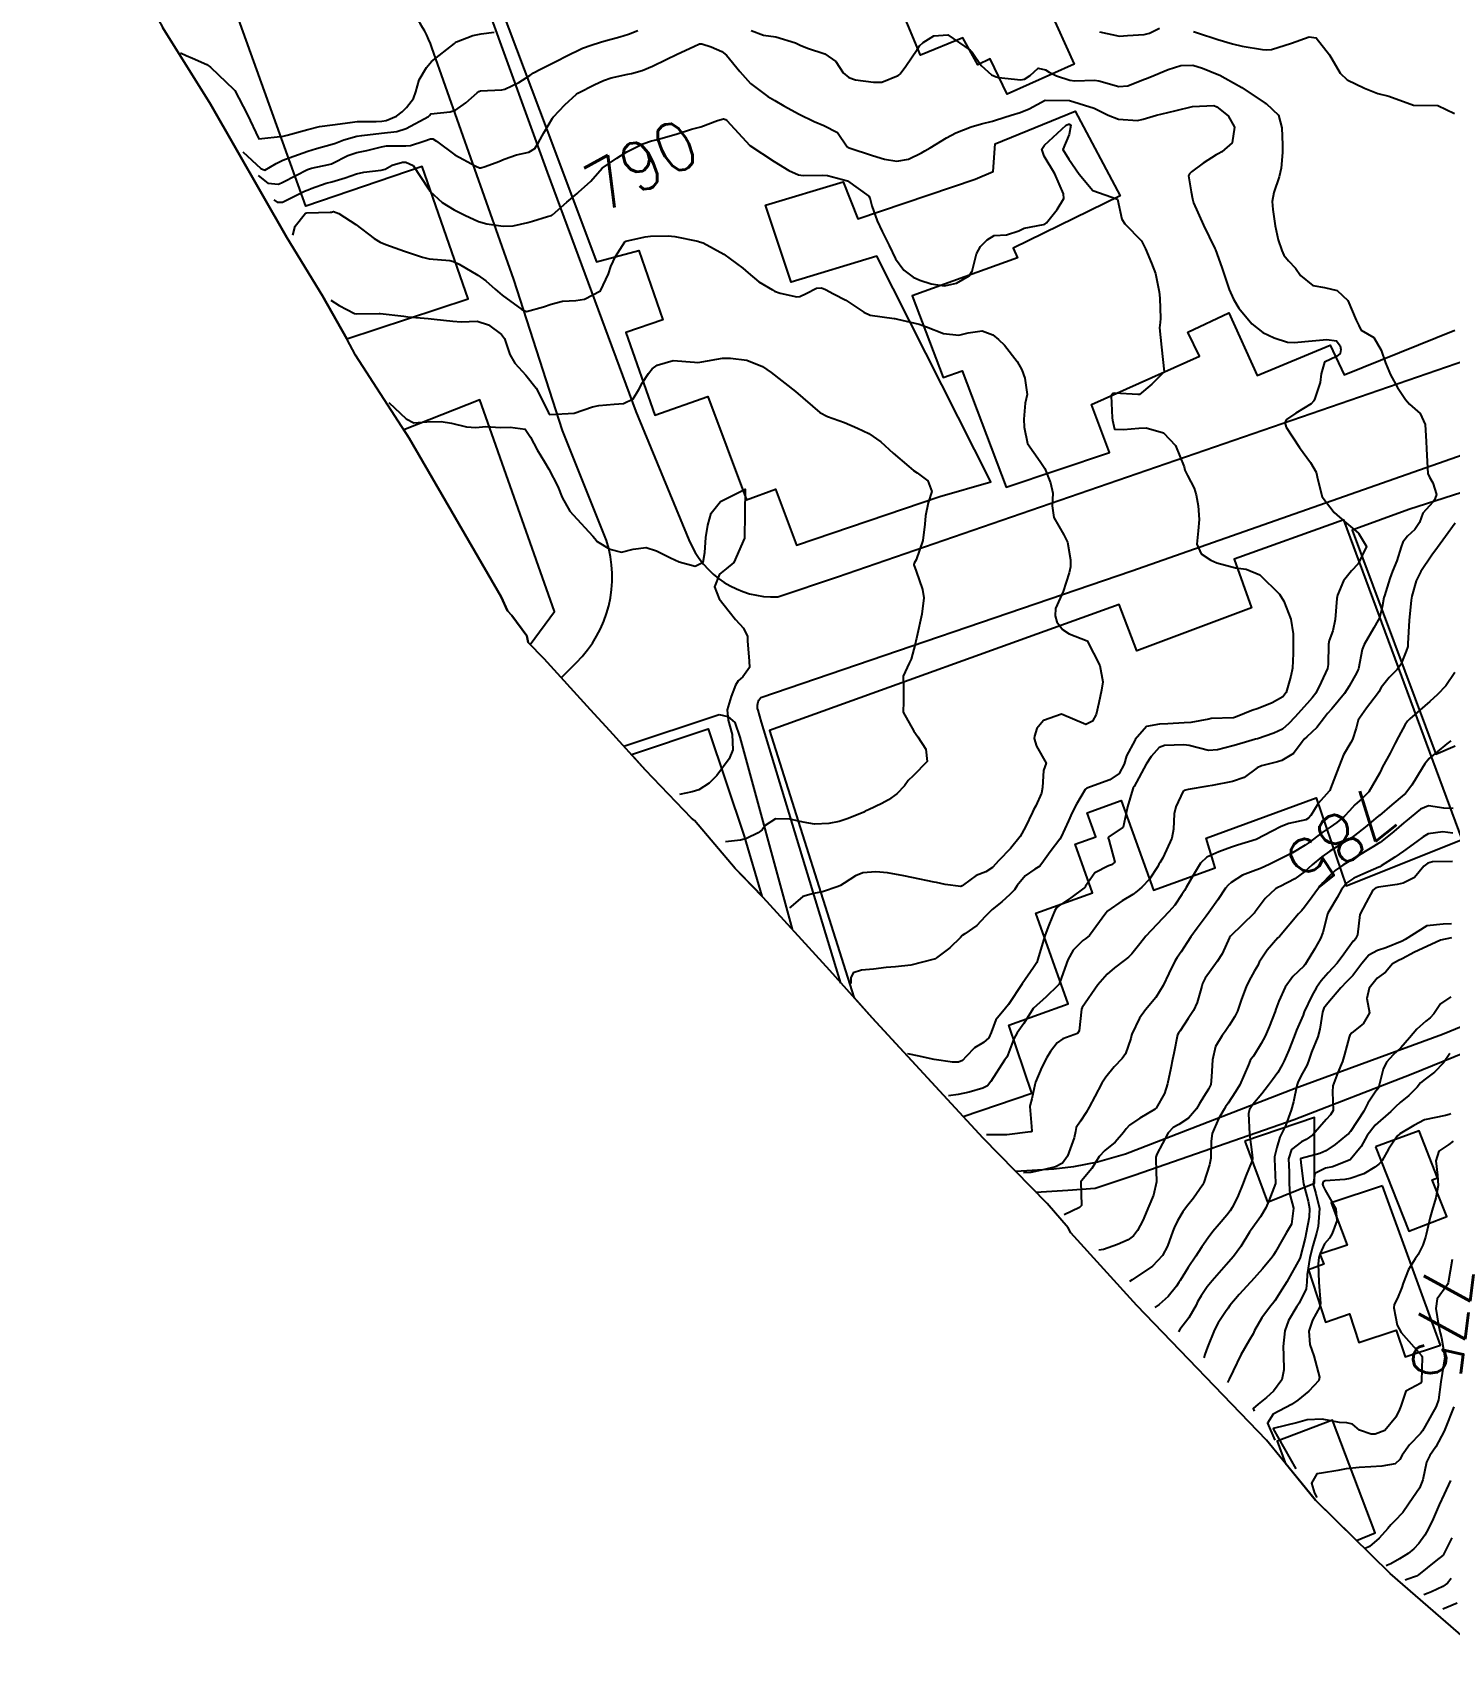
# Model space of a CAD drawing. Header units: metres. Extents: x 318500 to 325275, y 7408834 to 7428799.
# Drawn here: x 321972.3 to 322087.7, y 7421984.7 to 7422117.3 of the extents above; entities that cross this region are included whole.
import ezdxf
from ezdxf.enums import TextEntityAlignment as Align

# ---------------------------------------------------------------- set-up
doc = ezdxf.new("R2010")
doc.units = ezdxf.units.M
doc.header["$MEASUREMENT"] = 0
for name, color, linetype in [('Area', 45, 'Continuous'), ('Cotas', 45, 'Continuous'), ('Curvas de Nivel 1m', 11, 'Continuous'), ('Curvas de Nivel 5m', 15, 'Continuous'), ('Edificações', 30, 'Continuous'), ('Vias Primárias', 230, 'Continuous'), ('Vias Secundárias', 230, 'Continuous')]:
    doc.layers.add(name, color=color, linetype=linetype)
doc.styles.add('Style-STANDARD', font='STANDARD.shx')

msp = doc.modelspace()

# ---------------------------------------------------------------- linework, layer by layer
at = {"layer": 'Area'}
msp.add_lwpolyline([(322091.55, 7421984.24), (322082.87, 7421991.77), (322076.8, 7421997.75), (322072.81, 7422002.62), (322062.24, 7422013.59), (322056.87, 7422019.53), (322056.64, 7422019.93), (322054.94, 7422021.9), (322049.73, 7422027.23), (322040.68, 7422037.03), (322037.25, 7422040.89), (322031.25, 7422047.47), (322029.52, 7422049.2), (322026.22, 7422053.11), (322025.98, 7422053.31), (322022.22, 7422057.22), (322019.33, 7422060.44), (322017.73, 7422062.13), (322013.96, 7422066.31), (322012.67, 7422067.62), (322012.55, 7422068.16), (322011.33, 7422069.82), (322010.99, 7422070.21), (322010.47, 7422071.36), (322002.97, 7422084.29), (321998.6, 7422091.03), (321997.89, 7422092.36), (321995.9, 7422095.89), (321993.02, 7422100.62), (321986.79, 7422111.5), (321982.92, 7422117.71)], dxfattribs=at)
at = {"layer": 'Curvas de Nivel 1m', "flags": 128}
for points, elevation in [([(321984.36, 7422115.67), (321984.81, 7422115.47), (321985.32, 7422115.25), (321986.48, 7422114.72), (321986.8, 7422114.51), (321988.7, 7422112.69), (321988.77, 7422112.6), (321989.78, 7422110.68), (321990.72, 7422108.67), (321992.72, 7422108.89), (321993.04, 7422108.96), (321994.73, 7422109.44), (321995.66, 7422109.67), (321996.73, 7422109.81), (321998.18, 7422110.01), (321998.74, 7422110.07), (322000.28, 7422110.08), (322000.74, 7422110.1), (322001.1, 7422110.17), (322001.94, 7422110.52), (322002.39, 7422110.87), (322002.75, 7422111.21), (322003.32, 7422111.95), (322003.52, 7422112.5), (322003.8, 7422113.48), (322004.38, 7422114.49), (322004.8, 7422114.97), (322006.66, 7422116.45), (322006.75, 7422116.53), (322006.82, 7422116.58), (322008.17, 7422117.1), (322008.83, 7422117.22), (322009.9, 7422117.35)], 787), ([(321989.42, 7422107.62), (321990.89, 7422106.26), (321991.22, 7422106.12), (321992.15, 7422106.65), (321992.69, 7422106.93), (321993.2, 7422107.13), (321994.71, 7422107.67), (321995.43, 7422107.88), (321996.71, 7422108.23), (321996.98, 7422108.33), (321997.64, 7422108.58), (321998.72, 7422108.88), (321999.12, 7422108.95), (322000.73, 7422109.13), (322001.97, 7422109.27), (322002.73, 7422109.5), (322004.54, 7422110.48), (322004.64, 7422110.58), (322004.74, 7422110.71), (322006.32, 7422110.88), (322006.75, 7422111.01), (322007.59, 7422111.61), (322008.5, 7422112.43), (322008.66, 7422112.54), (322008.77, 7422112.58), (322010.51, 7422112.67), (322010.77, 7422112.73), (322011.91, 7422113.26), (322012.79, 7422113.84), (322013.11, 7422114.05), (322013.67, 7422114.36), (322014.81, 7422114.92), (322015.99, 7422115.51), (322016.82, 7422115.93), (322017.08, 7422116.05), (322017.8, 7422116.31), (322018.56, 7422116.56), (322018.82, 7422116.63), (322020.14, 7422116.97), (322020.83, 7422117.2), (322021.6, 7422117.5)], 788), ([(322030.84, 7422117.49), (322031.84, 7422117.12), (322032.83, 7422116.97), (322034.43, 7422116.48), (322034.82, 7422116.31), (322035.43, 7422116.07), (322036.82, 7422115.6), (322037.73, 7422114.97), (322038.32, 7422114.04), (322038.79, 7422113.67), (322039.34, 7422113.48), (322040.79, 7422113.29), (322041.48, 7422113.3), (322042.8, 7422113.83), (322042.88, 7422113.89), (322042.97, 7422113.98), (322043.43, 7422114.6), (322044.35, 7422115.96), (322044.54, 7422116.24), (322044.83, 7422116.51), (322045.72, 7422117.05), (322046.84, 7422117.14), (322048.67, 7422115.9), (322048.82, 7422115.72), (322049.57, 7422114.65), (322050.4, 7422113.88), (322050.8, 7422113.71), (322050.99, 7422113.67), (322052.79, 7422113.48), (322053.09, 7422113.54), (322053.55, 7422113.83), (322054.22, 7422114.42), (322054.8, 7422114.28), (322055.1, 7422114.11), (322055.71, 7422113.81), (322056.79, 7422113.44), (322057.19, 7422113.39), (322058.8, 7422113.45), (322059.16, 7422113.39), (322060.79, 7422112.93), (322061.51, 7422113), (322062.8, 7422113.51), (322062.95, 7422113.56), (322063.31, 7422113.7), (322064.81, 7422114.31), (322065.83, 7422114.65), (322066.81, 7422114.68), (322067.59, 7422114.43), (322068.8, 7422113.94), (322069.02, 7422113.85), (322069.45, 7422113.62), (322070.79, 7422112.84), (322072.71, 7422111.58), (322072.77, 7422111.54), (322073.79, 7422110.6), (322074.07, 7422109.56), (322074.11, 7422108.18), (322074.1, 7422107.56), (322073.99, 7422106.27), (322073.83, 7422105.56), (322073.41, 7422104.3), (322073.27, 7422103.57), (322073.32, 7422102.91), (322073.52, 7422101.57), (322073.76, 7422100.43), (322074.05, 7422099.56), (322074.23, 7422099.18), (322074.6, 7422098.74), (322075.17, 7422098.12), (322075.58, 7422097.54), (322076.58, 7422096.71), (322077.53, 7422096.56), (322078.57, 7422096.3), (322079.42, 7422095.49), (322080.12, 7422093.89), (322080.32, 7422093.47), (322080.38, 7422093.33), (322080.53, 7422093.09), (322081.54, 7422092.48), (322082.16, 7422091.45), (322082.49, 7422090.41), (322082.92, 7422089.44), (322083.49, 7422088.4), (322084.12, 7422087.42), (322084.45, 7422087.06), (322085.32, 7422086.29), (322085.74, 7422085.4), (322085.81, 7422084), (322085.84, 7422083.4), (322085.92, 7422081.85), (322085.94, 7422081.4), (322086.08, 7422081.11), (322086.36, 7422080.63), (322086.65, 7422079.69), (322086.56, 7422079.39), (322086.49, 7422079.25), (322086.35, 7422079.07), (322085.55, 7422078.18), (322085.26, 7422077.41), (322084.89, 7422076.83), (322084.3, 7422076.28), (322083.92, 7422075.8), (322083.79, 7422075.42), (322083.43, 7422074.28), (322083.07, 7422073.43), (322082.86, 7422072.84), (322082.41, 7422071.44), (322082.37, 7422071.3), (322082.23, 7422070.52), (322082, 7422069.65), (322081.91, 7422069.44), (322081.56, 7422068.81), (322080.76, 7422067.46), (322080.6, 7422067.05), (322080.29, 7422065.47), (322080.26, 7422065.37), (322080.16, 7422065.18), (322079.55, 7422064.07), (322079.17, 7422063.48), (322078.12, 7422062.23), (322077.77, 7422061.84), (322077.52, 7422061.51), (322076.91, 7422060.7), (322076.09, 7422059.94), (322075.87, 7422059.74), (322075.71, 7422059.53), (322075.02, 7422058.58), (322074.06, 7422058.01), (322073.7, 7422057.91), (322072.4, 7422057.57), (322072.05, 7422057.41), (322070.99, 7422056.64), (322070.04, 7422056.31), (322068.38, 7422055.98), (322068.03, 7422055.91), (322066.44, 7422055.65), (322066.1, 7422055.58), (322066.03, 7422055.5), (322065.42, 7422054.25), (322065.28, 7422053.67), (322065.24, 7422052.41), (322065.11, 7422051.67), (322064.36, 7422050.09), (322064.12, 7422049.68), (322064.05, 7422049.57), (322063.95, 7422049.38), (322063.29, 7422048.33), (322062.66, 7422047.7), (322062.26, 7422047.36), (322061.91, 7422047.09), (322061.05, 7422046.57), (322059.89, 7422045.77), (322059.87, 7422045.75), (322059.85, 7422045.73), (322059.73, 7422045.57), (322058.4, 7422043.75), (322058.1, 7422043.52), (322057.86, 7422043.35), (322057.06, 7422042.56), (322056.62, 7422041.78), (322055.98, 7422039.96), (322055.91, 7422039.79), (322055.81, 7422039.67), (322054.85, 7422038.75), (322053.79, 7422037.81), (322053.03, 7422036.57), (322052.51, 7422035.83), (322052.24, 7422035.34), (322051.73, 7422034.03), (322051.68, 7422033.89), (322051.65, 7422033.84), (322051.47, 7422033.58), (322050.36, 7422031.86), (322050.07, 7422031.5), (322049.7, 7422031.31), (322048.59, 7422030.99), (322047.69, 7422030.79), (322046.91, 7422030.68)], 788), ([(322059.21, 7422117.39), (322060.84, 7422117.04), (322061.49, 7422117.08), (322062.84, 7422117.18), (322063.27, 7422117.28), (322064.09, 7422117.69)], 787), ([(322066.85, 7422117.42), (322067.19, 7422117.31), (322068.84, 7422116.76), (322070.05, 7422116.4), (322070.83, 7422116.22), (322072.48, 7422115.94), (322072.83, 7422115.91), (322073.22, 7422115.96), (322074.84, 7422116.46), (322076.29, 7422116.97), (322076.84, 7422116.89), (322077.95, 7422115.51), (322078.81, 7422114.01), (322079.39, 7422113.49), (322080.79, 7422112.81), (322081.87, 7422112.37), (322082.78, 7422112.15), (322084.77, 7422111.42), (322086.77, 7422111.39), (322088.12, 7422110.73)], 787), ([(321990.68, 7422105.67), (321991.47, 7422105.05), (321992.33, 7422104.98), (321992.67, 7422105.14), (321993.74, 7422105.69), (321994.68, 7422106.16), (321995.01, 7422106.28), (321996.42, 7422106.59), (321996.64, 7422106.64), (321996.69, 7422106.66), (321997.97, 7422107.3), (321998.7, 7422107.55), (321999.52, 7422107.73), (322000.71, 7422108.03), (322001.14, 7422108.1), (322002.71, 7422108.11), (322003.09, 7422108.13), (322004.18, 7422108.49), (322004.72, 7422108.66), (322004.9, 7422108.66), (322005.19, 7422108.47), (322006.7, 7422107.36), (322008.4, 7422106.43), (322008.69, 7422106.31), (322008.81, 7422106.31), (322009.17, 7422106.42), (322010.27, 7422106.83), (322010.7, 7422107.02), (322011.72, 7422107.37), (322012.71, 7422107.57), (322013.2, 7422107.87), (322013.51, 7422108.36), (322013.93, 7422109.15), (322014.65, 7422110.35), (322014.69, 7422110.4), (322014.74, 7422110.47), (322015.66, 7422111.43), (322016.61, 7422112.32), (322016.7, 7422112.39), (322016.77, 7422112.43), (322018.03, 7422113.06), (322018.79, 7422113.42), (322019.44, 7422113.64), (322020.79, 7422113.93), (322021.07, 7422113.99), (322021.96, 7422114.25), (322022.8, 7422114.59), (322023.9, 7422115.13), (322024.81, 7422115.58), (322026.17, 7422116.2), (322026.62, 7422116.4), (322026.82, 7422116.41), (322027.57, 7422116.18), (322028.44, 7422115.79), (322028.81, 7422115.49), (322029.92, 7422114.15), (322030.79, 7422113.18), (322032.19, 7422112.12), (322032.77, 7422111.79), (322033.5, 7422111.36), (322034.75, 7422110.68), (322035.95, 7422110.07), (322036.74, 7422109.75), (322037.87, 7422109.18), (322038.64, 7422108.03), (322038.72, 7422107.97), (322038.81, 7422107.93), (322040.71, 7422107.32), (322041.68, 7422107.01), (322042.7, 7422106.84), (322043.66, 7422107.01), (322044.71, 7422107.52), (322044.98, 7422107.68), (322045.4, 7422107.94), (322046.73, 7422108.75), (322047.49, 7422109.16), (322048.74, 7422109.64), (322049.58, 7422109.89), (322050.49, 7422110.12), (322050.74, 7422110.19), (322052, 7422110.6), (322052.75, 7422110.82), (322053.47, 7422111.12), (322054.77, 7422111.82), (322056.77, 7422111.79), (322058.76, 7422111.17), (322059.9, 7422110.6), (322060.75, 7422110.26), (322062.29, 7422110.17), (322062.75, 7422110.26), (322063.86, 7422110.59), (322064.76, 7422110.81), (322065.44, 7422110.99), (322066.77, 7422111.31), (322068.51, 7422111.38), (322068.77, 7422111.28), (322069.68, 7422110.54), (322070.21, 7422109.61), (322070, 7422108.34), (322069.18, 7422107.62), (322068.88, 7422107.46), (322068.72, 7422107.36), (322067.66, 7422106.69), (322066.69, 7422105.97), (322066.53, 7422105.83), (322066.45, 7422105.66), (322066.68, 7422104.34), (322066.79, 7422103.78), (322066.8, 7422103.66), (322066.86, 7422103.46), (322067.68, 7422101.64), (322068.61, 7422099.73), (322068.65, 7422099.63), (322069.16, 7422098.18), (322069.35, 7422097.62), (322069.78, 7422096.4), (322070.11, 7422095.61), (322070.55, 7422094.86), (322071.62, 7422093.59), (322072.52, 7422092.9), (322073.42, 7422092.46), (322074.52, 7422092.1), (322075.05, 7422092.07), (322076.52, 7422092.21), (322077.72, 7422092.31), (322078.52, 7422092.2), (322078.8, 7422091.79), (322078.87, 7422091.49), (322078.81, 7422091.19), (322078.5, 7422090.94), (322077.54, 7422090.46), (322077.27, 7422089.51), (322077.18, 7422088.81), (322076.75, 7422087.52), (322076.66, 7422087.31), (322076.45, 7422087.07), (322075.21, 7422086.31), (322074.43, 7422085.79), (322074.3, 7422085.55), (322074.42, 7422085.18), (322075.5, 7422083.53), (322076.38, 7422082.3), (322076.86, 7422081.52), (322076.99, 7422080.88), (322077.34, 7422079.51), (322078.33, 7422078.21), (322079.15, 7422077.49), (322080.31, 7422076.55), (322080.95, 7422075.46), (322080.28, 7422074.03), (322079.74, 7422073.48), (322079.09, 7422072.65), (322078.58, 7422071.49), (322078.53, 7422071.2), (322078.41, 7422069.5), (322078.2, 7422068.59), (322077.91, 7422067.78), (322077.87, 7422067.5), (322077.83, 7422065.83), (322077.77, 7422065.5), (322077.26, 7422064.39), (322076.82, 7422063.51), (322076.53, 7422063.11), (322076.12, 7422062.66), (322075.11, 7422061.54), (322074.62, 7422061.02), (322074.1, 7422060.57), (322073.41, 7422060.24), (322072.08, 7422059.79), (322071.92, 7422059.74), (322071.38, 7422059.59), (322070.37, 7422059.3), (322070.07, 7422059.22), (322068.81, 7422058.88), (322068.07, 7422058.84), (322066.5, 7422059.23), (322066.07, 7422059.3), (322064.51, 7422059.24), (322064.07, 7422059.07), (322063.4, 7422058.35), (322063.01, 7422057.7), (322062.03, 7422055.9), (322061.95, 7422055.79), (322061.91, 7422055.71), (322061.49, 7422054.23), (322061.38, 7422053.72), (322061.13, 7422052.57), (322059.97, 7422051.79), (322059.94, 7422051.76), (322059.92, 7422051.73), (322059.92, 7422051.68), (322059.97, 7422051.54), (322060.46, 7422049.72), (322060.18, 7422049.5), (322059.95, 7422049.43), (322058.83, 7422048.85), (322058.06, 7422047.76), (322058, 7422047.67), (322057.92, 7422047.6), (322056.86, 7422046.82), (322055.9, 7422046.16), (322055.69, 7422046), (322055.57, 7422045.79), (322055.07, 7422044.6), (322054.78, 7422043.8), (322054.57, 7422043.1), (322054.19, 7422041.81), (322054.09, 7422041.55), (322053.83, 7422041.15), (322052.91, 7422039.82), (322051.79, 7422038.12), (322051.55, 7422037.84), (322050.76, 7422036.87), (322050.38, 7422035.86), (322050.2, 7422035.42), (322049.75, 7422035.02), (322049.02, 7422034.6), (322048.35, 7422033.88), (322048.05, 7422033.57), (322047.73, 7422033.44), (322047.24, 7422033.42), (322045.73, 7422033.64), (322044.38, 7422033.94), (322043.73, 7422034.08), (322043.57, 7422034.11)], 789), ([(321993.51, 7422100.83), (321993.69, 7422101.56), (321994.52, 7422102.61), (321994.64, 7422102.65), (321996.54, 7422102.69), (321996.64, 7422102.7), (321996.8, 7422102.74), (321997.24, 7422102.58), (321998.63, 7422101.69), (322000.13, 7422100.54), (322000.61, 7422100.25), (322001.08, 7422100.05), (322002.6, 7422099.52), (322004.06, 7422099.02), (322004.59, 7422098.9), (322006.28, 7422098.76), (322006.58, 7422098.68), (322007.04, 7422098.45), (322008.57, 7422097.55), (322009.23, 7422097.09), (322009.98, 7422096.41), (322010.55, 7422095.93), (322012.16, 7422094.75), (322012.53, 7422094.6), (322013.92, 7422094.98), (322014.54, 7422095.21), (322015.45, 7422095.43), (322016.55, 7422095.5), (322017.25, 7422095.61), (322018.56, 7422096.29), (322019.2, 7422097.66), (322019.4, 7422098.28), (322019.78, 7422099.09), (322020.55, 7422100.27), (322020.58, 7422100.3), (322020.61, 7422100.32), (322022.19, 7422100.68), (322022.62, 7422100.73), (322024.08, 7422100.76), (322024.62, 7422100.72), (322026.48, 7422100.32), (322026.61, 7422100.29), (322026.91, 7422100.19), (322028.6, 7422099.27), (322030.14, 7422098.14), (322030.58, 7422097.74), (322031.45, 7422097.01), (322032.56, 7422096.36), (322032.73, 7422096.27), (322033.2, 7422096.1), (322034.56, 7422095.8), (322034.8, 7422095.83), (322035.3, 7422096.07), (322036.14, 7422096.49), (322036.56, 7422096.52), (322036.88, 7422096.38), (322037.53, 7422096.05), (322038.55, 7422095.52), (322040.01, 7422094.54), (322040.53, 7422094.29), (322042.48, 7422094.03), (322042.53, 7422094.02), (322042.74, 7422093.98), (322044.52, 7422093.57), (322045.11, 7422093.35), (322046.51, 7422092.81), (322047.75, 7422092.67), (322048.52, 7422092.85), (322049.66, 7422093.02), (322050.52, 7422092.69), (322050.98, 7422092.33), (322051.47, 7422091.86), (322052.49, 7422090.53), (322052.88, 7422089.84), (322053.13, 7422089.17), (322053.32, 7422087.83), (322053.16, 7422087.12), (322053.05, 7422085.83), (322053.08, 7422085.18), (322053.34, 7422083.83), (322054.38, 7422082.37), (322054.76, 7422081.81), (322055.21, 7422080.65), (322055.41, 7422079.8), (322055.36, 7422078.77), (322055.48, 7422077.8), (322056.3, 7422076.4), (322056.6, 7422075.79), (322056.85, 7422074.36), (322056.85, 7422073.78), (322056.74, 7422073.31), (322056.24, 7422071.79), (322055.61, 7422070.41), (322055.59, 7422069.8), (322055.73, 7422069.32), (322056.2, 7422068.68), (322056.74, 7422068.33), (322058.19, 7422067.76), (322059.22, 7422065.75), (322059.47, 7422064.41), (322059.38, 7422063.75), (322059.15, 7422062.72), (322058.92, 7422061.75), (322058.64, 7422061.22), (322058.1, 7422060.94), (322056.11, 7422061.79), (322054.64, 7422061.27), (322054.09, 7422060.62), (322053.9, 7422060), (322053.89, 7422059.81), (322054.07, 7422059.18), (322054.86, 7422057.8), (322054.65, 7422057.2), (322054.55, 7422055.8), (322054.48, 7422055.35), (322054.01, 7422054.31), (322053.84, 7422053.98), (322053.76, 7422053.81), (322053.19, 7422052.62), (322052.75, 7422051.83), (322051.96, 7422050.85), (322051.01, 7422049.85), (322050.5, 7422049.3), (322049.94, 7422048.93), (322049.17, 7422048.64), (322048.12, 7422047.89), (322048.02, 7422047.79), (322047.92, 7422047.74), (322046.63, 7422047.91), (322045.92, 7422048.06), (322045.75, 7422048.1), (322043.93, 7422048.47), (322043.26, 7422048.62), (322041.93, 7422048.87), (322040.98, 7422048.94), (322039.93, 7422048.85), (322039.32, 7422048.62), (322038.4, 7422048.02), (322038.11, 7422047.83), (322037.92, 7422047.74), (322036.64, 7422047.31), (322035.91, 7422047.18), (322035.04, 7422046.92), (322034.05, 7422046.08), (322033.96, 7422046.01)], 791), ([(321996.58, 7422095.52), (321997.28, 7422095.09), (321998.53, 7422094.44), (321998.68, 7422094.4), (322000.53, 7422094.44), (322000.62, 7422094.44), (322002.53, 7422094.21), (322002.86, 7422094.17), (322004.52, 7422094.02), (322005.02, 7422093.97), (322006.52, 7422093.8), (322007.2, 7422093.76), (322008.52, 7422093.8), (322009.43, 7422093.5), (322010.5, 7422092.73), (322010.74, 7422092.4), (322011.18, 7422091.09), (322011.57, 7422090.38), (322012.47, 7422089.4), (322013.33, 7422088.36), (322014.23, 7422086.54), (322014.31, 7422086.35), (322014.42, 7422086.21), (322016.42, 7422086.32), (322017.91, 7422086.82), (322018.43, 7422086.93), (322019.67, 7422087.04), (322020.43, 7422087.11), (322021.22, 7422087.48), (322021.67, 7422088.25), (322021.94, 7422088.77), (322022.47, 7422089.54), (322022.78, 7422089.93), (322023.17, 7422090.23), (322024.48, 7422090.6), (322026.21, 7422090.47), (322026.48, 7422090.44), (322026.8, 7422090.5), (322028.49, 7422090.79), (322029.15, 7422090.81), (322030.49, 7422090.63), (322031.76, 7422090.12), (322032.47, 7422089.62), (322034.45, 7422088.08), (322036.42, 7422086.37), (322037.05, 7422086.04), (322038.42, 7422085.56), (322039.48, 7422085.08), (322040.41, 7422084.66), (322041.39, 7422083.99), (322042.39, 7422083.06), (322043.67, 7422081.96), (322044.06, 7422081.65), (322044.36, 7422081.45), (322045.22, 7422080.79), (322045.56, 7422079.93), (322045.26, 7422079.01), (322045.03, 7422077.94), (322044.99, 7422077.26), (322044.81, 7422075.94), (322044.27, 7422074.37), (322044.12, 7422074.1), (322044.08, 7422073.95), (322044.26, 7422073.43), (322044.8, 7422071.94), (322044.89, 7422071.28), (322044.73, 7422069.94), (322044.33, 7422068.09), (322044.29, 7422067.95), (322044.27, 7422067.87), (322044.18, 7422067.49), (322043.86, 7422066.26), (322043.69, 7422065.95), (322043.22, 7422064.89), (322043.25, 7422063.96), (322043.25, 7422062.82), (322043.21, 7422061.96), (322044.09, 7422060.4), (322044.42, 7422059.94), (322045.07, 7422058.93), (322045.16, 7422057.93), (322044.04, 7422056.77), (322043.61, 7422056.38), (322043.31, 7422055.96), (322042.7, 7422055.29), (322042.01, 7422054.8), (322041.48, 7422054.5), (322040.39, 7422053.99), (322040.13, 7422053.87), (322040, 7422053.81), (322038.72, 7422053.28), (322037.99, 7422053.04), (322037.15, 7422052.87), (322035.98, 7422052.83), (322035.06, 7422052.99), (322033.99, 7422053.24), (322032.82, 7422053.27), (322031.98, 7422052.71), (322031.72, 7422052.37), (322031.4, 7422052.12), (322030.44, 7422051.65), (322029.96, 7422051.52), (322028.73, 7422051.38)], 792), ([(322001.33, 7422087.18), (322002.74, 7422085.84), (322003.36, 7422085.54), (322004.41, 7422085.62), (322005.59, 7422085.64), (322006.41, 7422085.51), (322007.64, 7422085.2), (322008.41, 7422085.15), (322009.22, 7422085.23), (322010.41, 7422085.16), (322011.2, 7422085.18), (322012.41, 7422085.01), (322012.86, 7422084.37), (322013.41, 7422083.34), (322013.99, 7422082.35), (322014.36, 7422081.76), (322015.08, 7422080.34), (322015.44, 7422079.44), (322016.06, 7422078.32), (322016.32, 7422078.02), (322017.94, 7422076.3), (322018.09, 7422076.09), (322018.28, 7422075.87), (322019.32, 7422075.23), (322020.27, 7422075), (322021.23, 7422075.22), (322022.28, 7422075.37), (322023.13, 7422075.09), (322024.26, 7422074.54), (322024.97, 7422074.2), (322026.26, 7422073.86), (322026.93, 7422074.18), (322027.06, 7422074.97), (322027.14, 7422076.18), (322027.3, 7422077.18), (322027.57, 7422078.17), (322028.33, 7422079.13), (322030.34, 7422080.13), (322030.32, 7422078.13), (322030.29, 7422076.13), (322029.42, 7422074.14), (322028.79, 7422073.63), (322028.26, 7422073.19), (322027.84, 7422072.17), (322028.23, 7422071.19), (322029.03, 7422070.15), (322029.55, 7422069.49), (322030.2, 7422068.79), (322030.54, 7422068.13), (322030.54, 7422067.77), (322030.67, 7422066.12), (322030.69, 7422065.58), (322030.14, 7422064.82), (322029.77, 7422064.5), (322029.55, 7422064.14), (322029.2, 7422063.23), (322028.87, 7422062.15), (322028.96, 7422061.29), (322029.27, 7422060.14), (322029.33, 7422058.87), (322029.04, 7422058.15), (322028.04, 7422056.8), (322027.42, 7422056.17), (322026.57, 7422055.63), (322026.02, 7422055.45), (322024.98, 7422055.24)], 793), ([(322088.18, 7422077.36), (322087.4, 7422076.27), (322086.74, 7422075.38), (322086.28, 7422074.75), (322085.37, 7422073.4), (322085.01, 7422072.66), (322084.64, 7422071.41), (322084.58, 7422071.07), (322084.44, 7422069.42), (322084.32, 7422067.55), (322084.32, 7422067.42), (322084.31, 7422067.3), (322084.18, 7422066.91), (322083.75, 7422065.84), (322083.46, 7422065.43), (322082.81, 7422064.77), (322082.14, 7422063.95), (322081.95, 7422063.62), (322081.84, 7422063.44), (322080.95, 7422062.29), (322080.37, 7422061.47), (322080.28, 7422061.29), (322080.1, 7422060.65), (322079.82, 7422059.73), (322079.69, 7422059.48), (322079.07, 7422058.47), (322078.69, 7422057.49), (322078.03, 7422055.73), (322077.96, 7422055.57), (322077.91, 7422055.5), (322077.01, 7422054.51), (322076.42, 7422053.52), (322076.22, 7422053.3), (322076, 7422053.19), (322074.64, 7422052.89), (322073.99, 7422052.64), (322073.28, 7422052.26), (322071.97, 7422051.58), (322070.44, 7422051.12), (322069.96, 7422050.96), (322068.92, 7422050.58), (322067.95, 7422050.13), (322067.44, 7422049.64), (322066.87, 7422048.7), (322066.27, 7422047.65), (322066.13, 7422047.43), (322065.91, 7422047.09), (322065.33, 7422046.23), (322064.86, 7422045.67), (322063.88, 7422044.66), (322062.97, 7422043.69), (322062.48, 7422043.08), (322061.85, 7422042.27), (322061.57, 7422041.99), (322061.21, 7422041.72), (322060.43, 7422041.13), (322059.82, 7422040.61), (322059.08, 7422039.74), (322057.79, 7422037.89), (322057.74, 7422037.76), (322057.55, 7422035.98), (322057.4, 7422035.77), (322056.21, 7422035.32), (322055.75, 7422035.01), (322055.22, 7422034.31), (322054.92, 7422033.8), (322054.51, 7422033.02), (322053.99, 7422031.81), (322053.93, 7422031.59), (322053.69, 7422030.44), (322053.56, 7422029.94), (322053.54, 7422029.81), (322053.66, 7422028.2), (322053.68, 7422027.81), (322053.68, 7422027.78), (322053.65, 7422027.75), (322053.58, 7422027.74), (322051.65, 7422027.51), (322049.99, 7422027.52)], 787), ([(322088.16, 7422065.19), (322087.41, 7422064.1), (322086.75, 7422063.38), (322086.12, 7422062.82), (322084.49, 7422061.41), (322084.3, 7422061.23), (322084.1, 7422060.95), (322083.57, 7422059.94), (322083.3, 7422059.43), (322082.88, 7422058.62), (322082.24, 7422057.44), (322082.18, 7422057.31), (322082.05, 7422057), (322081.13, 7422055.45), (322080.58, 7422054.9), (322080.01, 7422054.39), (322079.57, 7422053.91), (322079.16, 7422053.48), (322078.53, 7422052.96), (322077.99, 7422052.59), (322077.34, 7422052.14), (322076.52, 7422051.51), (322076.21, 7422051.27), (322075.97, 7422051.1), (322074.93, 7422050.5), (322073.95, 7422050), (322073.07, 7422049.56), (322072.31, 7422049.2), (322071.94, 7422049.07), (322070.85, 7422048.67), (322069.93, 7422048.08), (322069.68, 7422047.85), (322069.48, 7422047.61), (322068.85, 7422046.67), (322068.1, 7422045.63), (322067.89, 7422045.34), (322067.16, 7422044.36), (322066.64, 7422043.64), (322066.34, 7422043.17), (322065.85, 7422042.42), (322065.53, 7422041.97), (322065.33, 7422041.66), (322064.84, 7422040.65), (322064.39, 7422039.67), (322063.8, 7422038.7), (322062.95, 7422037.69), (322062.46, 7422037.02), (322061.85, 7422035.71), (322061.82, 7422035.64), (322061.75, 7422035.36), (322061.33, 7422034.12), (322061.06, 7422033.72), (322060.41, 7422033.04), (322059.71, 7422032.22), (322059.4, 7422031.73), (322058.82, 7422030.62), (322058.36, 7422029.75), (322058.11, 7422029.32), (322057.66, 7422028.63), (322057.31, 7422028.11), (322057.24, 7422027.77), (322057.15, 7422027.27), (322056.59, 7422025.78), (322056.2, 7422025.2), (322055.62, 7422024.89), (322054.73, 7422024.68), (322053.61, 7422024.44), (322053.01, 7422024.41)], 786), ([(322088.01, 7422054.09), (322087.26, 7422054.12), (322086.01, 7422054.32), (322085.35, 7422054.06), (322084.58, 7422053.41), (322084.27, 7422053.15), (322083.99, 7422052.92), (322083.17, 7422052.24), (322082.21, 7422051.44), (322082.07, 7422051.33), (322081.97, 7422051.27), (322081.52, 7422051), (322079.96, 7422050.05), (322079.03, 7422049.48), (322078.4, 7422049.04), (322077.94, 7422048.61), (322077.39, 7422048.04), (322076.96, 7422047.51), (322076.53, 7422046.9), (322075.9, 7422046.05), (322075.65, 7422045.77), (322075.41, 7422045.53), (322073.87, 7422043.68), (322073.74, 7422043.55), (322072.85, 7422042.57), (322072.22, 7422041.57), (322072.09, 7422041.32), (322071.83, 7422040.87), (322071.36, 7422040.03), (322071.15, 7422039.58), (322070.77, 7422038.56), (322070.44, 7422037.59), (322070.24, 7422037.14), (322069.77, 7422036.42), (322069.43, 7422035.94), (322069.19, 7422035.61), (322068.66, 7422034.7), (322068.42, 7422033.62), (322068.34, 7422032.24), (322068.26, 7422031.62), (322068.09, 7422031.24), (322067.7, 7422030.64), (322067.31, 7422030.01), (322067.1, 7422029.64), (322066.46, 7422028.86), (322065.66, 7422028.36), (322065.21, 7422028.1), (322064.8, 7422027.66), (322063.88, 7422025.93), (322063.79, 7422025.68), (322063.8, 7422025.5), (322063.86, 7422023.68), (322063.59, 7422022.58), (322063.23, 7422021.69), (322062.73, 7422020.52), (322062.3, 7422019.7), (322061.98, 7422019.27), (322061.54, 7422018.96), (322060.68, 7422018.57), (322059.53, 7422018.17), (322059.16, 7422018.1)], 784), ([(322087.98, 7422052.1), (322087.16, 7422052.2), (322085.98, 7422052.03), (322085.58, 7422051.79), (322085.06, 7422051.4), (322083.96, 7422050.63), (322083.25, 7422050.13), (322082.16, 7422049.44), (322082.03, 7422049.36), (322081.95, 7422049.33), (322080.65, 7422048.75), (322079.93, 7422048.42), (322079.36, 7422048.04), (322078.91, 7422047.49), (322078.56, 7422046.84), (322077.89, 7422045.7), (322077.81, 7422045.58), (322077.78, 7422045.5), (322077.39, 7422043.99), (322077.2, 7422043.51), (322076.72, 7422042.65), (322076.03, 7422041.52), (322075.95, 7422041.4), (322075.84, 7422041.25), (322074.96, 7422040.4), (322074.32, 7422039.54), (322073.8, 7422038.39), (322073.58, 7422037.76), (322073.51, 7422037.55), (322073.03, 7422036.3), (322072.71, 7422035.56), (322072.38, 7422034.94), (322071.74, 7422033.93), (322071.58, 7422033.73), (322071.48, 7422033.57), (322071.35, 7422033.2), (322070.63, 7422031.59), (322070.29, 7422031), (322069.69, 7422030.1), (322069.48, 7422029.8), (322069.35, 7422029.6), (322068.89, 7422028.82), (322068.37, 7422027.62), (322068.29, 7422026.98), (322068.27, 7422025.62), (322068.17, 7422025.07), (322067.71, 7422023.63), (322067.6, 7422023.42), (322066.86, 7422022.36), (322066.29, 7422021.64), (322065.99, 7422021.23), (322065.56, 7422020.5), (322065.29, 7422019.92), (322065.19, 7422019.66), (322064.74, 7422018.45), (322064.33, 7422017.67), (322063.51, 7422016.81), (322061.87, 7422015.7), (322061.65, 7422015.56)], 783), ([(322087.95, 7422049.78), (322086.32, 7422049.75), (322085.95, 7422049.65), (322085.63, 7422049.39), (322084.85, 7422048.49), (322083.93, 7422048.02), (322083.45, 7422047.9), (322081.92, 7422047.69), (322081.72, 7422047.64), (322081.46, 7422047.45), (322080.93, 7422046.43), (322080.41, 7422045.46), (322080.21, 7422043.8), (322080.07, 7422043.47), (322079.97, 7422043.37), (322079.87, 7422043.28), (322079.12, 7422042.22), (322078.56, 7422041.49), (322078.21, 7422041.12), (322077.83, 7422040.72), (322077.27, 7422040.05), (322076.89, 7422039.51), (322076.49, 7422038.83), (322075.87, 7422037.52), (322075.85, 7422037.46), (322075.79, 7422037.27), (322075.26, 7422036.04), (322075.07, 7422035.53), (322074.63, 7422034.42), (322074.25, 7422033.54), (322074.08, 7422033.2), (322073.73, 7422032.59), (322073.29, 7422031.98), (322072.98, 7422031.56), (322072.42, 7422030.84), (322071.69, 7422029.97), (322071.52, 7422029.74), (322071.43, 7422029.57), (322071.35, 7422029.25), (322071.43, 7422027.57), (322071.63, 7422025.88), (322071.67, 7422025.57), (322071.67, 7422025.53), (322071.63, 7422025.42), (322071.1, 7422024.08), (322070.91, 7422023.58), (322070.44, 7422022.43), (322070.02, 7422021.59), (322069.85, 7422021.32), (322069.57, 7422020.96), (322068.94, 7422020.23), (322068.44, 7422019.62), (322068.06, 7422019.11), (322067.53, 7422018.39), (322067.23, 7422017.93), (322067.05, 7422017.63), (322066.44, 7422016.71), (322065.77, 7422015.65), (322065.67, 7422015.47), (322065.49, 7422015.17), (322064.81, 7422014.33), (322064.06, 7422013.67), (322063.72, 7422013.43)], 782), ([(322087.89, 7422044.7), (322087.2, 7422044.68), (322085.88, 7422044.53), (322084.09, 7422043.42), (322083.87, 7422043.28), (322082.53, 7422042.76), (322081.86, 7422042.53), (322081.15, 7422042.15), (322080.58, 7422041.46), (322079.83, 7422040.48), (322079.33, 7422039.97), (322078.87, 7422039.48), (322077.8, 7422038.25), (322077.48, 7422037.82), (322077.36, 7422037.5), (322077.15, 7422036.12), (322076.98, 7422035.5), (322076.47, 7422034.24), (322076.23, 7422033.51), (322076.09, 7422033.16), (322075.73, 7422032.53), (322075.38, 7422031.86), (322075.28, 7422031.53), (322075.02, 7422030.2), (322074.81, 7422029.53), (322074.36, 7422028.23), (322074, 7422027.54), (322073.89, 7422027.31), (322073.64, 7422026.49), (322073.46, 7422025.72), (322073.45, 7422025.55), (322073.55, 7422023.6), (322073.55, 7422023.55), (322073, 7422022.14), (322072.74, 7422021.56), (322072.31, 7422020.82), (322071.55, 7422019.77), (322071.47, 7422019.65), (322071.42, 7422019.57), (322070.72, 7422018.4), (322070.11, 7422017.59), (322069.51, 7422016.91), (322068.37, 7422015.62), (322067.98, 7422015.13), (322067.48, 7422014.39), (322067.2, 7422013.91), (322067.07, 7422013.63), (322066.48, 7422012.61), (322065.75, 7422011.65), (322065.63, 7422011.46)], 781), ([(322087.81, 7422038.76), (322086.99, 7422038.19), (322086.43, 7422037.38), (322086.13, 7422037.04), (322085.78, 7422036.77), (322085.04, 7422036.13), (322084.46, 7422035.41), (322083.75, 7422034.6), (322083.13, 7422034.04), (322082.57, 7422033.43), (322082.31, 7422032.85), (322081.96, 7422031.44), (322081.87, 7422031.27), (322081.7, 7422031.07), (322081.05, 7422030.09), (322080.74, 7422029.45), (322079.66, 7422027.79), (322079.51, 7422027.63), (322079.33, 7422027.47), (322078.4, 7422026.73), (322077.64, 7422026.2), (322077.15, 7422025.98), (322075.63, 7422025.59), (322075.59, 7422025.56), (322075.58, 7422025.52), (322075.62, 7422025.02), (322075.83, 7422023.52), (322076.19, 7422022.11), (322076.32, 7422021.51), (322076.28, 7422020.8), (322076.05, 7422019.51), (322075.95, 7422019.1), (322075.55, 7422017.52), (322075.52, 7422017.43), (322074.47, 7422015.54), (322074.09, 7422014.94), (322073.48, 7422013.99), (322073.29, 7422013.73), (322073.12, 7422013.55), (322072.42, 7422012.6), (322071.84, 7422011.57), (322071.71, 7422011.29), (322071.43, 7422010.8), (322070.73, 7422009.58), (322070.09, 7422008.28), (322069.76, 7422007.59), (322069.64, 7422007.34)], 779), ([(322087.75, 7422034.14), (322087.22, 7422033.37), (322086.5, 7422032.61), (322085.72, 7422032.05), (322085.36, 7422031.75), (322085.07, 7422031.4), (322084.4, 7422030.71), (322083.69, 7422030.15), (322083.31, 7422029.8), (322082.93, 7422029.42), (322081.67, 7422028.3), (322081.01, 7422027.45), (322080.53, 7422026.57), (322079.63, 7422025.47), (322078.19, 7422024.91), (322077.62, 7422024.8), (322076.75, 7422024.37), (322076.61, 7422023.5), (322076.83, 7422022.74), (322077.12, 7422021.5), (322077.01, 7422020.04), (322076.87, 7422019.5), (322076.57, 7422018.47), (322076.33, 7422017.51), (322076.11, 7422016.12), (322076.1, 7422015.51), (322076.05, 7422014.95), (322075.47, 7422013.8), (322075.36, 7422013.63), (322075.28, 7422013.52), (322074.61, 7422012.37), (322074.3, 7422011.54), (322074.16, 7422010.27), (322074.18, 7422009.54), (322074.21, 7422008.35), (322074.05, 7422007.54), (322073.38, 7422006.63), (322072.82, 7422006.11), (322072.14, 7422005.56), (322071.72, 7422005.2), (322071.79, 7422004.98)], 778), ([(322087.82, 7422029.22), (322087.68, 7422029.16), (322087.39, 7422029.08), (322085.67, 7422028.73), (322084.8, 7422028.27), (322083.66, 7422027.58), (322083.44, 7422027.41), (322082.74, 7422026.33), (322082.24, 7422025.43), (322081.95, 7422025.11), (322081.62, 7422024.88), (322080.74, 7422024.33), (322079.61, 7422023.95), (322079.2, 7422023.88), (322077.6, 7422023.77), (322077.41, 7422023.68), (322077.38, 7422023.49), (322077.43, 7422023.32), (322077.6, 7422023.01), (322078.45, 7422021.48), (322078.54, 7422020.51), (322078.17, 7422019.48), (322077.94, 7422019.09), (322077.54, 7422018.62), (322077.17, 7422017.85), (322077.08, 7422017.5), (322077.02, 7422017), (322077.07, 7422015.5), (322077.2, 7422013.77), (322077.15, 7422013.49), (322076.56, 7422012.4), (322076.25, 7422011.51), (322076.35, 7422010.43), (322076.65, 7422009.5), (322077.13, 7422007.76), (322077.07, 7422007.49), (322076.25, 7422006.63), (322075.37, 7422005.89), (322074.85, 7422005.53), (322073.35, 7422004.76), (322072.9, 7422004), (322073.5, 7422002.64)], 777), ([(322088.02, 7422026.99), (322087.65, 7422026.73), (322086.84, 7422026.18), (322086.61, 7422025.38), (322086.75, 7422024.23), (322086.78, 7422023.37), (322086.59, 7422022.38), (322086.3, 7422021.38), (322086.14, 7422020.81), (322085.81, 7422019.39), (322085.76, 7422019.17), (322085.54, 7422018.53), (322085.15, 7422017.77), (322084.91, 7422017.4), (322084.37, 7422016.54), (322083.93, 7422015.41), (322083.83, 7422015.07), (322083.48, 7422014.19), (322083.2, 7422013.69), (322083.17, 7422013.41), (322083.45, 7422011.99), (322083.77, 7422011.41), (322085.42, 7422009.52), (322085.48, 7422009.44), (322085.49, 7422009.39), (322085.44, 7422007.44), (322085.44, 7422007.39), (322085.43, 7422007.35), (322085.39, 7422007.26), (322084.17, 7422006.61), (322083.75, 7422005.41), (322083.65, 7422005.12), (322083.35, 7422004.5), (322082.45, 7422003.42), (322081.65, 7422003.12), (322081.34, 7422003.12), (322080.38, 7422003.45), (322079.82, 7422003.94), (322079.35, 7422004.04), (322078.76, 7422004.06), (322077.35, 7422004.35), (322076.13, 7422004.29), (322075.35, 7422004.06), (322073.36, 7422003.57), (322073.34, 7422003.56), (322075.21, 7422000.3)], 776), ([(322088.06, 7422005.35), (322087.34, 7422003.5), (322087.28, 7422003.36), (322086.61, 7422002.08), (322086.1, 7422001.38), (322085.84, 7422000.84), (322085.54, 7421999.39), (322085.27, 7421998.72), (322084.73, 7421997.93), (322084.38, 7421997.4), (322083.91, 7421996.74), (322083.24, 7421996.03), (322082.93, 7421995.72), (322082.68, 7421995.42), (322081.99, 7421994.65), (322081.21, 7421993.97), (322080.85, 7421993.8)], 774), ([(322087.8, 7421999.35), (322087.27, 7421998.24), (322086.87, 7421997.37), (322086.38, 7421996.23), (322085.98, 7421995.38), (322085.71, 7421994.9), (322085.21, 7421994.2), (322084.82, 7421993.78), (322084.34, 7421993.4), (322083.64, 7421992.96), (322082.93, 7421992.55), (322082.66, 7421992.44), (322082.55, 7421992.4)], 773), ([(322087.91, 7421994.66), (322087.26, 7421993.36), (322087.2, 7421993.27), (322086.61, 7421992.79), (322085.18, 7421991.65), (322085.03, 7421991.54), (322084.95, 7421991.51), (322084.32, 7421991.3), (322084.09, 7421991.21)], 772), ([(322087.86, 7421991.35), (322087.56, 7421990.97), (322087.17, 7421990.7), (322086.26, 7421990.28), (322085.98, 7421990.16), (322085.62, 7421990.03)], 771)]:
    msp.add_lwpolyline(points, dxfattribs=dict(at, elevation=elevation))
at = {"layer": 'Curvas de Nivel 5m', "flags": 128}
for points, elevation in [([(321991.94, 7422103.71), (321992.22, 7422103.51), (321992.65, 7422103.52), (321994.45, 7422104.4), (321994.66, 7422104.49), (321994.75, 7422104.52), (321994.98, 7422104.61), (321996.21, 7422105.06), (321996.67, 7422105.17), (321997.76, 7422105.49), (321998.68, 7422105.83), (321999.27, 7422105.96), (322000.68, 7422106.12), (322001.01, 7422106.2), (322001.59, 7422106.52), (322002.43, 7422106.77), (322002.69, 7422106.76), (322003.3, 7422106.5), (322004.55, 7422104.59), (322004.6, 7422104.48), (322004.62, 7422104.44), (322004.66, 7422104.4), (322005.67, 7422103.48), (322006.64, 7422102.88), (322007.52, 7422102.44), (322008.63, 7422101.94), (322009.31, 7422101.74), (322010.63, 7422101.55), (322011.44, 7422101.58), (322012.63, 7422101.85), (322013.03, 7422101.97), (322014.25, 7422102.35), (322014.56, 7422102.43), (322014.64, 7422102.48), (322015.82, 7422103.5), (322016.66, 7422104.22), (322016.77, 7422104.32), (322017.76, 7422105.22), (322018.69, 7422106.29), (322019.89, 7422107.09), (322020.71, 7422107.61), (322021.14, 7422107.84), (322022.01, 7422108.25), (322022.72, 7422108.51), (322023.09, 7422108.6), (322024.73, 7422109.06), (322025.98, 7422109.45), (322026.73, 7422109.66), (322028.1, 7422110.17), (322028.59, 7422110.31), (322028.74, 7422110.25), (322028.84, 7422110.16), (322030.72, 7422108.14), (322032.7, 7422106.83), (322033.89, 7422106.09), (322034.68, 7422105.73), (322035.08, 7422105.68), (322036.68, 7422105.7), (322037.05, 7422105.69), (322038.68, 7422105.25), (322040.42, 7422104), (322040.51, 7422103.85), (322040.65, 7422103.2), (322041.1, 7422102), (322041.51, 7422101.11), (322042.07, 7422099.99), (322042.59, 7422098.88), (322043.26, 7422097.97), (322044.03, 7422097.41), (322044.57, 7422097.16), (322045.49, 7422096.85), (322046.57, 7422096.69), (322047.56, 7422096.92), (322048.58, 7422097.5), (322048.82, 7422097.9), (322049.18, 7422099.31), (322049.51, 7422099.89), (322050.05, 7422100.45), (322050.62, 7422100.8), (322051.64, 7422100.84), (322052.63, 7422101.18), (322053.07, 7422101.4), (322054.64, 7422101.68), (322054.75, 7422101.71), (322054.89, 7422101.82), (322055.75, 7422102.9), (322056.31, 7422103.8), (322056.27, 7422104.19), (322055.57, 7422105.81), (322054.71, 7422107.27), (322054.52, 7422107.82), (322054.72, 7422108.16), (322056.48, 7422109.79), (322056.67, 7422109.86), (322056.74, 7422109.86), (322056.86, 7422109.79), (322056.73, 7422109.03), (322056.22, 7422107.8), (322056.71, 7422107.01), (322057.54, 7422105.78), (322058.67, 7422104.45), (322060.66, 7422103.74), (322061.03, 7422102.12), (322061.28, 7422101.73), (322062.62, 7422100.35), (322062.96, 7422099.7), (322063.45, 7422098.55), (322063.77, 7422097.69), (322064.06, 7422096.19), (322064.11, 7422095.69), (322064.18, 7422094.04), (322064.14, 7422093.69), (322064.1, 7422093.26), (322064.25, 7422091.68), (322064.48, 7422089.68), (322063.47, 7422088.69), (322062.45, 7422087.84), (322062.34, 7422087.83), (322060.45, 7422087.95), (322060.28, 7422087.91), (322060.15, 7422087.74), (322060.24, 7422085.94), (322060.25, 7422085.74), (322060.42, 7422085), (322061.16, 7422084.99), (322062.42, 7422085.09), (322063, 7422085.12), (322064.42, 7422084.7), (322065.39, 7422083.67), (322066.1, 7422081.94), (322066.16, 7422081.66), (322066.37, 7422081.23), (322066.91, 7422080.21), (322067.08, 7422079.65), (322067.23, 7422078.76), (322067.33, 7422077.64), (322067.23, 7422076.72), (322067.12, 7422075.65), (322067.49, 7422074.85), (322068.28, 7422074.33), (322068.77, 7422074.12), (322070.27, 7422073.72), (322071.16, 7422073.59), (322072.26, 7422073.14), (322073.88, 7422071.56), (322074.23, 7422071), (322074.79, 7422069.54), (322074.99, 7422068.33), (322074.99, 7422067.54), (322074.99, 7422066.72), (322074.93, 7422065.54), (322074.8, 7422064.89), (322074.4, 7422063.55), (322074.13, 7422063.19), (322073.28, 7422062.72), (322072.12, 7422062.26), (322071.61, 7422062.09), (322070.41, 7422061.6), (322070.19, 7422061.51), (322070.11, 7422061.5), (322068.31, 7422061.43), (322068.11, 7422061.39), (322066.64, 7422061.12), (322066.1, 7422061.09), (322064.78, 7422060.99), (322064.1, 7422060.97), (322063.02, 7422060.77), (322062.12, 7422059.71), (322062.11, 7422059.68), (322062.08, 7422059.64), (322061.4, 7422058.38), (322061.21, 7422057.72), (322060.8, 7422056.96), (322060.04, 7422056.43), (322058.18, 7422055.76), (322058.08, 7422055.71), (322058.03, 7422055.64), (322057.32, 7422054.46), (322056.97, 7422053.78), (322056.67, 7422053.1), (322056.08, 7422051.79), (322055.97, 7422051.6), (322055.19, 7422050.56), (322054.65, 7422049.8), (322054.34, 7422049.41), (322053.94, 7422049.16), (322053.14, 7422048.61), (322052.49, 7422047.83), (322052.28, 7422047.47), (322051.91, 7422047.08), (322051.26, 7422046.49), (322050.46, 7422045.86), (322049.88, 7422045.3), (322049.2, 7422044.56), (322048.23, 7422043.89), (322048.01, 7422043.74), (322047.87, 7422043.6), (322047, 7422042.76), (322045.92, 7422041.92), (322045.88, 7422041.88), (322045.84, 7422041.86), (322045.74, 7422041.83), (322043.83, 7422041.33), (322042.59, 7422041.2), (322041.83, 7422041.15), (322040.8, 7422041.01), (322039.82, 7422040.93), (322039.13, 7422040.7), (322038.96, 7422040.3), (322038.95, 7422039.83)], 790), ([(322087.83, 7422059.62), (322087.5, 7422059.37), (322086.72, 7422058.73), (322086.06, 7422058.18), (322085.7, 7422057.75), (322085.49, 7422057.4), (322084.64, 7422056.01), (322084.22, 7422055.42), (322084.13, 7422055.32), (322084.03, 7422055.24), (322083.03, 7422054.41), (322082, 7422053.54), (322081.95, 7422053.49), (322081.88, 7422053.44), (322080.85, 7422052.59), (322079.98, 7422051.9), (322079.72, 7422051.72), (322079.34, 7422051.48), (322077.96, 7422050.62), (322077.31, 7422050.15), (322076.52, 7422049.51), (322076.23, 7422049.24), (322075.94, 7422048.96), (322075.11, 7422048.36), (322073.92, 7422047.75), (322073.79, 7422047.69), (322073.55, 7422047.56), (322072.71, 7422046.76), (322071.89, 7422045.69), (322071.84, 7422045.63), (322071.8, 7422045.58), (322069.87, 7422043.71), (322069.8, 7422043.6), (322069.2, 7422042.26), (322068.78, 7422041.62), (322067.82, 7422040.27), (322067.6, 7422039.84), (322067.53, 7422039.63), (322067.15, 7422038.29), (322066.86, 7422037.64), (322066.44, 7422036.99), (322065.77, 7422035.99), (322065.63, 7422035.78), (322065.57, 7422035.65), (322065.26, 7422034.13), (322065.16, 7422033.66), (322065.01, 7422032.95), (322064.74, 7422031.66), (322064.49, 7422030.88), (322063.83, 7422029.68), (322063.75, 7422029.61), (322063.68, 7422029.57), (322062.48, 7422028.88), (322061.66, 7422028.29), (322061.37, 7422027.99), (322061.17, 7422027.71), (322060.47, 7422026.9), (322059.63, 7422026.22), (322059.18, 7422025.74), (322058.59, 7422024.77), (322057.73, 7422023.76), (322057.68, 7422023.68), (322057.74, 7422021.76), (322057.57, 7422021.6), (322056.34, 7422021)], 785), ([(322087.87, 7422043.57), (322086.97, 7422043.37), (322085.86, 7422042.86), (322084.85, 7422042.4), (322083.85, 7422041.86), (322083.55, 7422041.71), (322083.06, 7422041.43), (322082.5, 7422040.77), (322081.83, 7422040.28), (322081.16, 7422039.45), (322080.99, 7422038.63), (322081.19, 7422037.45), (322080.68, 7422036.56), (322079.77, 7422035.83), (322079.6, 7422035.64), (322079.54, 7422035.47), (322079.17, 7422034.05), (322078.99, 7422033.48), (322078.62, 7422032.58), (322078.21, 7422031.49), (322078.18, 7422031.01), (322078.25, 7422029.48), (322078.02, 7422029.14), (322077.67, 7422028.76), (322076.58, 7422027.51), (322076.05, 7422027.12), (322075.65, 7422026.94), (322074.85, 7422026.32), (322074.61, 7422025.54), (322074.65, 7422024.5), (322074.65, 7422023.53), (322074.72, 7422022.66), (322075.02, 7422021.53), (322074.85, 7422020.24), (322074.45, 7422019.54), (322074.1, 7422018.99), (322073.53, 7422017.98), (322073.37, 7422017.7), (322073.26, 7422017.55), (322072.48, 7422016.59), (322071.57, 7422015.57), (322071.53, 7422015.53), (322071.5, 7422015.49), (322070.57, 7422014.5), (322069.83, 7422013.59), (322069.68, 7422013.39), (322069.46, 7422013.08), (322068.88, 7422012.18), (322068.58, 7422011.61), (322068, 7422010.2), (322067.78, 7422009.62), (322067.69, 7422009.35)], 780), ([(322087.92, 7422017.35), (322087.6, 7422015.46), (322087.58, 7422015.36), (322087.56, 7422015.3), (322087.5, 7422015.22), (322086.7, 7422014.15), (322086.61, 7422013.37), (322086.83, 7422011.99), (322086.95, 7422011.37), (322087.05, 7422010.98), (322087.33, 7422009.36), (322087.32, 7422009.26), (322087.01, 7422007.37), (322086.82, 7422005.92), (322086.64, 7422005.37), (322085.74, 7422003.78), (322085.51, 7422003.39), (322085.44, 7422003.29), (322085.34, 7422003.17), (322084.46, 7422002.26), (322083.87, 7422001.4), (322083.67, 7422001.04), (322083.3, 7422000.7), (322082.21, 7422000.52), (322081.3, 7422000.46), (322080.35, 7422000.4), (322079.29, 7422000.29), (322078.62, 7422000.15), (322077.29, 7421999.93), (322076.9, 7421999.88), (322076.47, 7421999.13), (322076.73, 7421998.31), (322076.92, 7421997.96)], 775), ([(322088.33, 7421989.34), (322087.51, 7421988.99), (322087.16, 7421988.85)], 770)]:
    msp.add_lwpolyline(points, dxfattribs=dict(at, elevation=elevation))
at = {"layer": 'Edificações'}
for points in [[(322052.97, 7422124.02), (322057.14, 7422114.76), (322051.67, 7422112.32), (322050.31, 7422115.19), (322049.3, 7422114.69), (322048.08, 7422116.91), (322044.63, 7422115.48), (322041.67, 7422122.6)], [(322010.48, 7422119.29), (322014.22, 7422109.36), (322018.24, 7422098.65), (322021.69, 7422099.58), (322023.63, 7422093.91), (322020.61, 7422092.9), (322022.98, 7422086.15), (322027.3, 7422087.67), (322030.46, 7422079.24), (322032.81, 7422080.12), (322034.52, 7422075.57), (322046.2, 7422079.52), (322050.34, 7422080.71), (322041.07, 7422099.11), (322034.1, 7422097), (322032, 7422103.26), (322038.32, 7422105.16), (322039.51, 7422102.14), (322049.07, 7422105.37), (322050.55, 7422106.01), (322050.7, 7422108.25), (322057.23, 7422110.92), (322060.88, 7422104.03), (322052.18, 7422099.75), (322052.53, 7422098.98), (322043.95, 7422095.89), (322046.48, 7422089.22), (322048.03, 7422089.76), (322051.61, 7422080.29), (322060.03, 7422083.1), (322058.56, 7422087.03), (322067.35, 7422090.97), (322066.39, 7422092.91), (322069.73, 7422094.49), (322072.06, 7422089.39), (322078, 7422091.86), (322079.14, 7422089.44), (322088.14, 7422093.08)], [(322088.72, 7422079.84), (322084.4, 7422078.47), (322079.79, 7422076.78), (322086.61, 7422058.54), (322088.17, 7422059.22)]]:
    msp.add_lwpolyline(points, dxfattribs=at)
for points in [[(321997.89, 7422092.36), (322007.79, 7422095.63), (322004.02, 7422106.42), (321994.55, 7422103.19), (321988.21, 7422120.89), (321982.19, 7422119.02), (321982.92, 7422117.71), (321986.79, 7422111.5), (321993.02, 7422100.62), (321995.9, 7422095.89)], [(322012.82, 7422067.47), (322014.81, 7422070.16), (322008.73, 7422087.41), (322002.55, 7422084.95), (322002.97, 7422084.29), (322010.47, 7422071.36), (322010.99, 7422070.21), (322011.33, 7422069.82), (322012.55, 7422068.16), (322012.67, 7422067.62)], [(322048.09, 7422029.01), (322053.69, 7422030.9), (322051.81, 7422036.45), (322056.66, 7422038.19), (322054.01, 7422045.57), (322058.64, 7422047.24), (322057.22, 7422051.19), (322058.91, 7422051.8), (322058.2, 7422053.75), (322060.98, 7422054.75), (322063.6, 7422047.45), (322068.63, 7422049.26), (322067.89, 7422051.69), (322076.85, 7422054.98), (322079.3, 7422047.81), (322088.74, 7422051.58), (322079.12, 7422077.61), (322070.17, 7422074.41), (322071.58, 7422070.45), (322062.24, 7422066.96), (322060.82, 7422070.73), (322032.33, 7422060.45), (322039.18, 7422038.72), (322040.68, 7422037.03)], [(322021.08, 7422058.49), (322027.32, 7422060.58), (322030.25, 7422051.84), (322031.71, 7422046.96), (322029.52, 7422049.2), (322026.22, 7422053.11), (322025.98, 7422053.31), (322022.22, 7422057.22)], [(322071.05, 7422026.99), (322072.89, 7422022.03), (322076.73, 7422023.56), (322076.73, 7422028.93)], [(322081.68, 7422026.53), (322084.41, 7422019.65), (322087.49, 7422020.86), (322086.31, 7422023.83), (322086.75, 7422024), (322085.24, 7422027.83)], [(322082.25, 7422023.34), (322078.08, 7422021.96), (322079.37, 7422018.51), (322077.16, 7422017.79), (322077.47, 7422016.97), (322076.23, 7422016.51), (322077.62, 7422012.24), (322079.57, 7422012.91), (322080.34, 7422010.59), (322083.37, 7422011.59), (322084.09, 7422009.41), (322086.97, 7422010.36)], [(322076.8, 7421997.75), (322080.15, 7421994.46), (322081.67, 7421995.08), (322078.19, 7422004.27), (322073.69, 7422002.56), (322074.32, 7422000.78)]]:
    msp.add_lwpolyline(points, close=True, dxfattribs=at)
at = {"layer": 'Vias Primárias'}
for points in [[(323715.64, 7420145.55, 0), (323709.04, 7420132.94)], [(323831.09, 7420001.79, 0), (323833.84, 7420008.44, 0.220888)], [(322015.36, 7422064.76), (322016.6, 7422065.99, 0.282032), (322019.04, 7422075.95), (322015.46, 7422084.89), (322011.51, 7422097.21), (322004.83, 7422116.11, 0.159545), (322001.35, 7422120.63, 0.217571), (321991.49, 7422122.32), (321981.83, 7422119.65)]]:
    msp.add_lwpolyline(points, format="xyb", dxfattribs=at)
msp.add_lwpolyline([(322037.86, 7422072.97), (322089.83, 7422090.91), (322136.59, 7422107.39), (322157.2, 7422114.68, 0.537274), (322158.39, 7422119.43), (322152.73, 7422122.91), (322143.23, 7422128.25), (322121.64, 7422137.66), (322108.54, 7422142.92), (322102.3, 7422145.19), (322097.35, 7422146.18), (322088.24, 7422147.08), (322069, 7422147.78), (322057.61, 7422147.38), (322030.65, 7422145.2), (322016.78, 7422143.32, 0.133222), (322010.43, 7422140.64, 0.209355), (322006.18, 7422132.72, 0.086561), (322006.77, 7422126.26), (322009.45, 7422119.04), (322014.21, 7422105.95), (322021.44, 7422086.44), (322025.74, 7422076, 0.31503), (322033, 7422071.34)], format="xyb", close=True, dxfattribs=at)
for points in [[(322031.62, 7422063.15), (322061.85, 7422073.48), (322093.92, 7422084.73), (322134.07, 7422099.15), (322172.48, 7422112.74), (322199.85, 7422122.41), (322202.05, 7422123.09)], [(322020.46, 7422059.19), (322028.22, 7422061.75)]]:
    msp.add_lwpolyline(points, dxfattribs=at)
at = {"layer": 'Vias Secundárias'}
msp.add_lwpolyline([(322038.14, 7422039.88), (322031.68, 7422061.14), (322031.39, 7422062.12, -0.258924), (322031.62, 7422063.15, -0.449752)], format="xyb", dxfattribs=at)
for points in [[(322028.22, 7422061.75), (322028.94, 7422061.61), (322029.51, 7422061.1), (322029.91, 7422059.91), (322034.17, 7422044.27)], [(322054.03, 7422022.83), (322056.63, 7422022.99), (322058.85, 7422023.15), (322062.12, 7422024.26), (322075.05, 7422028.75), (322084.59, 7422032.46), (322096.61, 7422037.35), (322102.06, 7422039.35), (322110.47, 7422041.81), (322109.69, 7422044.42), (322100.07, 7422040.98), (322087.15, 7422035.69), (322075.13, 7422031.29), (322061.33, 7422025.94), (322059.05, 7422025.28), (322057.1, 7422024.89), (322055.49, 7422024.72), (322052.39, 7422024.51)]]:
    msp.add_lwpolyline(points, dxfattribs=at)

# ---------------------------------------------------------------- texts
at = {"layer": 'Cotas', "style": 'Style-STANDARD'}
for s, rotation, p in [('790', 28.3412, (322021.9, 7422106.53, 790)), ('785', 218.8118, (322078.86, 7422051.69, 785)), ('775', 262.577, (322087.15, 7422012.2, 775))]:
    msp.add_text(s, height=4, rotation=rotation, dxfattribs=at).set_placement(p, align=Align.MIDDLE_CENTER)

doc.saveas('drawing.dxf')
